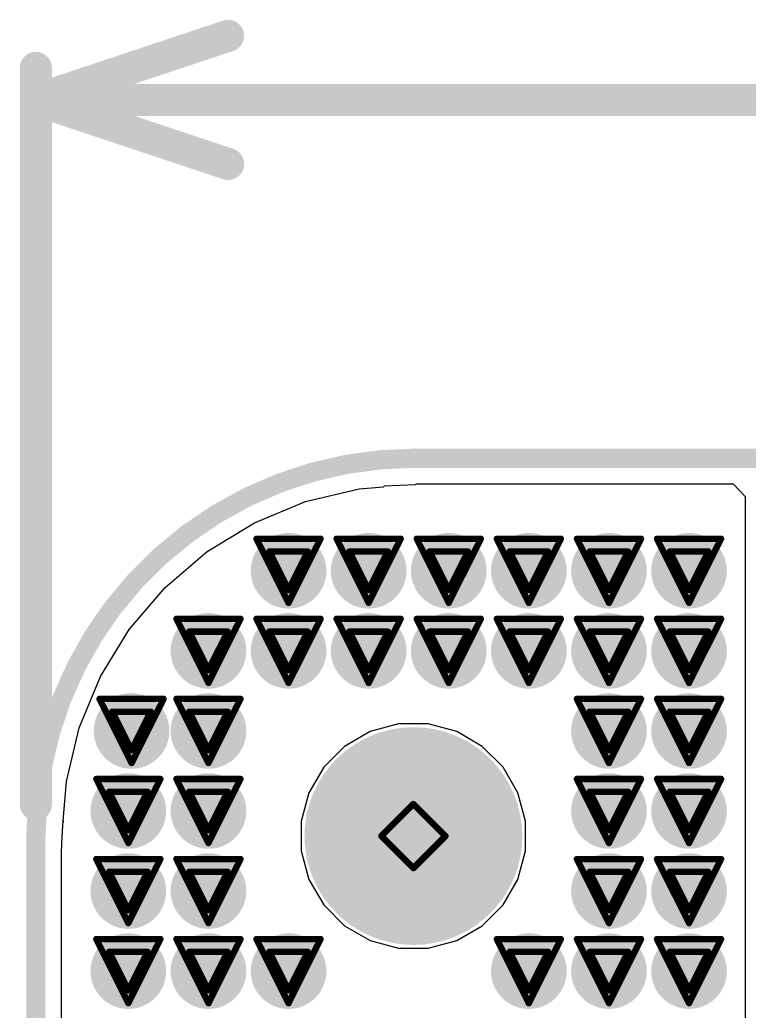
# Model space of a CAD drawing. Header units: inches. Extents: x -3 to 5381, y -57 to 5355.
# Drawn here: x -3.12 to 2.66, y -1.39 to 6.47 of the extents above; entities that cross this region are included whole.
import ezdxf

# ---------------------------------------------------------------- set-up
doc = ezdxf.new("R2010")
doc.units = ezdxf.units.IN
for name, color, linetype in [('Board_Outline', 216, 'Continuous'), ('Bottom Layer', 5, 'Continuous'), ('Bottom Solder', 6, 'Continuous'), ('Dimension', 6, 'Continuous'), ('Drill Drawing', 1, 'Continuous'), ('Keep-Out Layer', 6, 'Continuous'), ('Multi-Layer', 9, 'Continuous'), ('Pad Holes', 156, 'Continuous'), ('Top Layer', 1, 'Continuous'), ('Top Solder', 216, 'Continuous'), ('Via Holes', 16, 'Continuous')]:
    doc.layers.add(name, color=color, linetype=linetype)

msp = doc.modelspace()

# ---------------------------------------------------------------- hatches: boundary and pattern name
at = {"layer": 'Bottom Layer'}
h = msp.add_hatch(color=5, dxfattribs=at)
edge = h.paths.add_edge_path()
edge.add_arc((-0.9898, 2.1039), 0.3, 0, 360)
h = msp.add_hatch(color=5, dxfattribs=at)
edge = h.paths.add_edge_path()
edge.add_arc((-0.3548, 2.1039), 0.3, 0, 360)
h = msp.add_hatch(color=5, dxfattribs=at)
edge = h.paths.add_edge_path()
edge.add_arc((0.2802, 2.1039), 0.3, 0, 360)
h = msp.add_hatch(color=5, dxfattribs=at)
edge = h.paths.add_edge_path()
edge.add_arc((0.9152, 2.1039), 0.3, 0, 360)
h = msp.add_hatch(color=5, dxfattribs=at)
edge = h.paths.add_edge_path()
edge.add_arc((1.5502, 2.1039), 0.3, 0, 360)
h = msp.add_hatch(color=5, dxfattribs=at)
edge = h.paths.add_edge_path()
edge.add_arc((2.1852, 2.1039), 0.3, 0, 360)
h = msp.add_hatch(color=5, dxfattribs=at)
edge = h.paths.add_edge_path()
edge.add_arc((-1.6248, 1.4689), 0.3, 0, 360)
h = msp.add_hatch(color=5, dxfattribs=at)
edge = h.paths.add_edge_path()
edge.add_arc((-0.9898, 1.4689), 0.3, 0, 360)
h = msp.add_hatch(color=5, dxfattribs=at)
edge = h.paths.add_edge_path()
edge.add_arc((-0.3548, 1.4689), 0.3, 0, 360)
h = msp.add_hatch(color=5, dxfattribs=at)
edge = h.paths.add_edge_path()
edge.add_arc((0.2802, 1.4689), 0.3, 0, 360)
h = msp.add_hatch(color=5, dxfattribs=at)
edge = h.paths.add_edge_path()
edge.add_arc((0.9152, 1.4689), 0.3, 0, 360)
h = msp.add_hatch(color=5, dxfattribs=at)
edge = h.paths.add_edge_path()
edge.add_arc((1.5502, 1.4689), 0.3, 0, 360)
h = msp.add_hatch(color=5, dxfattribs=at)
edge = h.paths.add_edge_path()
edge.add_arc((2.1852, 1.4689), 0.3, 0, 360)
h = msp.add_hatch(color=5, dxfattribs=at)
edge = h.paths.add_edge_path()
edge.add_arc((-2.2344, 0.8339), 0.3, 0, 360)
h = msp.add_hatch(color=5, dxfattribs=at)
edge = h.paths.add_edge_path()
edge.add_arc((-1.6248, 0.8339), 0.3, 0, 360)
h = msp.add_hatch(color=5, dxfattribs=at)
edge = h.paths.add_edge_path()
edge.add_arc((1.5502, 0.8339), 0.3, 0, 360)
h = msp.add_hatch(color=5, dxfattribs=at)
edge = h.paths.add_edge_path()
edge.add_arc((2.1852, 0.8339), 0.3, 0, 360)
h = msp.add_hatch(color=5, dxfattribs=at)
edge = h.paths.add_edge_path()
edge.add_arc((0, 0), 0.762, 0, 360)
h = msp.add_hatch(color=5, dxfattribs=at)
edge = h.paths.add_edge_path()
edge.add_arc((-2.2598, 0.1989), 0.3, 0, 360)
h = msp.add_hatch(color=5, dxfattribs=at)
edge = h.paths.add_edge_path()
edge.add_arc((-1.6248, 0.1989), 0.3, 0, 360)
h = msp.add_hatch(color=5, dxfattribs=at)
edge = h.paths.add_edge_path()
edge.add_arc((1.5502, 0.1989), 0.3, 0, 360)
h = msp.add_hatch(color=5, dxfattribs=at)
edge = h.paths.add_edge_path()
edge.add_arc((2.1852, 0.1989), 0.3, 0, 360)
h = msp.add_hatch(color=5, dxfattribs=at)
edge = h.paths.add_edge_path()
edge.add_arc((-2.2598, -0.4361), 0.3, 0, 360)
h = msp.add_hatch(color=5, dxfattribs=at)
edge = h.paths.add_edge_path()
edge.add_arc((-1.6248, -0.4361), 0.3, 0, 360)
h = msp.add_hatch(color=5, dxfattribs=at)
edge = h.paths.add_edge_path()
edge.add_arc((1.5502, -0.4361), 0.3, 0, 360)
h = msp.add_hatch(color=5, dxfattribs=at)
edge = h.paths.add_edge_path()
edge.add_arc((2.1852, -0.4361), 0.3, 0, 360)
h = msp.add_hatch(color=5, dxfattribs=at)
edge = h.paths.add_edge_path()
edge.add_arc((-2.2598, -1.0711), 0.3, 0, 360)
h = msp.add_hatch(color=5, dxfattribs=at)
edge = h.paths.add_edge_path()
edge.add_arc((-1.6248, -1.0711), 0.3, 0, 360)
h = msp.add_hatch(color=5, dxfattribs=at)
edge = h.paths.add_edge_path()
edge.add_arc((-0.9898, -1.0711), 0.3, 0, 360)
h = msp.add_hatch(color=5, dxfattribs=at)
edge = h.paths.add_edge_path()
edge.add_arc((0.9152, -1.0711), 0.3, 0, 360)
h = msp.add_hatch(color=5, dxfattribs=at)
edge = h.paths.add_edge_path()
edge.add_arc((1.5502, -1.0711), 0.3, 0, 360)
h = msp.add_hatch(color=5, dxfattribs=at)
edge = h.paths.add_edge_path()
edge.add_arc((2.1852, -1.0711), 0.3, 0, 360)
at = {"layer": 'Bottom Solder'}
h = msp.add_hatch(color=6, dxfattribs=at)
edge = h.paths.add_edge_path()
edge.add_arc((0, 0), 0.8636, 0, 360)
at = {"layer": 'Multi-Layer'}
h = msp.add_hatch(color=9, dxfattribs=at)
edge = h.paths.add_edge_path()
edge.add_arc((0, 0), 0.762, 0, 360)
at = {"layer": 'Pad Holes'}
h = msp.add_hatch(color=7, dxfattribs=at)
edge = h.paths.add_edge_path()
edge.add_arc((0, 0), 0.762, 0, 360)
at = {"layer": 'Top Layer'}
h = msp.add_hatch(color=1, dxfattribs=at)
edge = h.paths.add_edge_path()
edge.add_arc((-0.9898, 2.1039), 0.3, 0, 360)
h = msp.add_hatch(color=1, dxfattribs=at)
edge = h.paths.add_edge_path()
edge.add_arc((-0.3548, 2.1039), 0.3, 0, 360)
h = msp.add_hatch(color=1, dxfattribs=at)
edge = h.paths.add_edge_path()
edge.add_arc((0.2802, 2.1039), 0.3, 0, 360)
h = msp.add_hatch(color=1, dxfattribs=at)
edge = h.paths.add_edge_path()
edge.add_arc((0.9152, 2.1039), 0.3, 0, 360)
h = msp.add_hatch(color=1, dxfattribs=at)
edge = h.paths.add_edge_path()
edge.add_arc((1.5502, 2.1039), 0.3, 0, 360)
h = msp.add_hatch(color=1, dxfattribs=at)
edge = h.paths.add_edge_path()
edge.add_arc((2.1852, 2.1039), 0.3, 0, 360)
h = msp.add_hatch(color=1, dxfattribs=at)
edge = h.paths.add_edge_path()
edge.add_arc((-1.6248, 1.4689), 0.3, 0, 360)
h = msp.add_hatch(color=1, dxfattribs=at)
edge = h.paths.add_edge_path()
edge.add_arc((-0.9898, 1.4689), 0.3, 0, 360)
h = msp.add_hatch(color=1, dxfattribs=at)
edge = h.paths.add_edge_path()
edge.add_arc((-0.3548, 1.4689), 0.3, 0, 360)
h = msp.add_hatch(color=1, dxfattribs=at)
edge = h.paths.add_edge_path()
edge.add_arc((0.2802, 1.4689), 0.3, 0, 360)
h = msp.add_hatch(color=1, dxfattribs=at)
edge = h.paths.add_edge_path()
edge.add_arc((0.9152, 1.4689), 0.3, 0, 360)
h = msp.add_hatch(color=1, dxfattribs=at)
edge = h.paths.add_edge_path()
edge.add_arc((1.5502, 1.4689), 0.3, 0, 360)
h = msp.add_hatch(color=1, dxfattribs=at)
edge = h.paths.add_edge_path()
edge.add_arc((2.1852, 1.4689), 0.3, 0, 360)
h = msp.add_hatch(color=1, dxfattribs=at)
edge = h.paths.add_edge_path()
edge.add_arc((-2.2344, 0.8339), 0.3, 0, 360)
h = msp.add_hatch(color=1, dxfattribs=at)
edge = h.paths.add_edge_path()
edge.add_arc((-1.6248, 0.8339), 0.3, 0, 360)
h = msp.add_hatch(color=1, dxfattribs=at)
edge = h.paths.add_edge_path()
edge.add_arc((1.5502, 0.8339), 0.3, 0, 360)
h = msp.add_hatch(color=1, dxfattribs=at)
edge = h.paths.add_edge_path()
edge.add_arc((2.1852, 0.8339), 0.3, 0, 360)
h = msp.add_hatch(color=1, dxfattribs=at)
edge = h.paths.add_edge_path()
edge.add_arc((0, 0), 0.762, 0, 360)
h = msp.add_hatch(color=1, dxfattribs=at)
edge = h.paths.add_edge_path()
edge.add_arc((-2.2598, 0.1989), 0.3, 0, 360)
h = msp.add_hatch(color=1, dxfattribs=at)
edge = h.paths.add_edge_path()
edge.add_arc((-1.6248, 0.1989), 0.3, 0, 360)
h = msp.add_hatch(color=1, dxfattribs=at)
edge = h.paths.add_edge_path()
edge.add_arc((1.5502, 0.1989), 0.3, 0, 360)
h = msp.add_hatch(color=1, dxfattribs=at)
edge = h.paths.add_edge_path()
edge.add_arc((2.1852, 0.1989), 0.3, 0, 360)
h = msp.add_hatch(color=1, dxfattribs=at)
edge = h.paths.add_edge_path()
edge.add_arc((-2.2598, -0.4361), 0.3, 0, 360)
h = msp.add_hatch(color=1, dxfattribs=at)
edge = h.paths.add_edge_path()
edge.add_arc((-1.6248, -0.4361), 0.3, 0, 360)
h = msp.add_hatch(color=1, dxfattribs=at)
edge = h.paths.add_edge_path()
edge.add_arc((1.5502, -0.4361), 0.3, 0, 360)
h = msp.add_hatch(color=1, dxfattribs=at)
edge = h.paths.add_edge_path()
edge.add_arc((2.1852, -0.4361), 0.3, 0, 360)
h = msp.add_hatch(color=1, dxfattribs=at)
edge = h.paths.add_edge_path()
edge.add_arc((-2.2598, -1.0711), 0.3, 0, 360)
h = msp.add_hatch(color=1, dxfattribs=at)
edge = h.paths.add_edge_path()
edge.add_arc((-1.6248, -1.0711), 0.3, 0, 360)
h = msp.add_hatch(color=1, dxfattribs=at)
edge = h.paths.add_edge_path()
edge.add_arc((-0.9898, -1.0711), 0.3, 0, 360)
h = msp.add_hatch(color=1, dxfattribs=at)
edge = h.paths.add_edge_path()
edge.add_arc((0.9152, -1.0711), 0.3, 0, 360)
h = msp.add_hatch(color=1, dxfattribs=at)
edge = h.paths.add_edge_path()
edge.add_arc((1.5502, -1.0711), 0.3, 0, 360)
h = msp.add_hatch(color=1, dxfattribs=at)
edge = h.paths.add_edge_path()
edge.add_arc((2.1852, -1.0711), 0.3, 0, 360)
at = {"layer": 'Top Solder'}
h = msp.add_hatch(color=216, dxfattribs=at)
edge = h.paths.add_edge_path()
edge.add_arc((0, 0), 0.8636, 0, 360)
at = {"layer": 'Via Holes'}
h = msp.add_hatch(color=7, dxfattribs=at)
edge = h.paths.add_edge_path()
edge.add_arc((-0.9898, 2.1039), 0.15, 0, 360)
h = msp.add_hatch(color=7, dxfattribs=at)
edge = h.paths.add_edge_path()
edge.add_arc((-0.3548, 2.1039), 0.15, 0, 360)
h = msp.add_hatch(color=7, dxfattribs=at)
edge = h.paths.add_edge_path()
edge.add_arc((0.2802, 2.1039), 0.15, 0, 360)
h = msp.add_hatch(color=7, dxfattribs=at)
edge = h.paths.add_edge_path()
edge.add_arc((0.9152, 2.1039), 0.15, 0, 360)
h = msp.add_hatch(color=7, dxfattribs=at)
edge = h.paths.add_edge_path()
edge.add_arc((1.5502, 2.1039), 0.15, 0, 360)
h = msp.add_hatch(color=7, dxfattribs=at)
edge = h.paths.add_edge_path()
edge.add_arc((2.1852, 2.1039), 0.15, 0, 360)
h = msp.add_hatch(color=7, dxfattribs=at)
edge = h.paths.add_edge_path()
edge.add_arc((-1.6248, 1.4689), 0.15, 0, 360)
h = msp.add_hatch(color=7, dxfattribs=at)
edge = h.paths.add_edge_path()
edge.add_arc((-0.9898, 1.4689), 0.15, 0, 360)
h = msp.add_hatch(color=7, dxfattribs=at)
edge = h.paths.add_edge_path()
edge.add_arc((-0.3548, 1.4689), 0.15, 0, 360)
h = msp.add_hatch(color=7, dxfattribs=at)
edge = h.paths.add_edge_path()
edge.add_arc((0.2802, 1.4689), 0.15, 0, 360)
h = msp.add_hatch(color=7, dxfattribs=at)
edge = h.paths.add_edge_path()
edge.add_arc((0.9152, 1.4689), 0.15, 0, 360)
h = msp.add_hatch(color=7, dxfattribs=at)
edge = h.paths.add_edge_path()
edge.add_arc((1.5502, 1.4689), 0.15, 0, 360)
h = msp.add_hatch(color=7, dxfattribs=at)
edge = h.paths.add_edge_path()
edge.add_arc((2.1852, 1.4689), 0.15, 0, 360)
h = msp.add_hatch(color=7, dxfattribs=at)
edge = h.paths.add_edge_path()
edge.add_arc((-2.2344, 0.8339), 0.15, 0, 360)
h = msp.add_hatch(color=7, dxfattribs=at)
edge = h.paths.add_edge_path()
edge.add_arc((-1.6248, 0.8339), 0.15, 0, 360)
h = msp.add_hatch(color=7, dxfattribs=at)
edge = h.paths.add_edge_path()
edge.add_arc((1.5502, 0.8339), 0.15, 0, 360)
h = msp.add_hatch(color=7, dxfattribs=at)
edge = h.paths.add_edge_path()
edge.add_arc((2.1852, 0.8339), 0.15, 0, 360)
h = msp.add_hatch(color=7, dxfattribs=at)
edge = h.paths.add_edge_path()
edge.add_arc((-2.2598, 0.1989), 0.15, 0, 360)
h = msp.add_hatch(color=7, dxfattribs=at)
edge = h.paths.add_edge_path()
edge.add_arc((-1.6248, 0.1989), 0.15, 0, 360)
h = msp.add_hatch(color=7, dxfattribs=at)
edge = h.paths.add_edge_path()
edge.add_arc((1.5502, 0.1989), 0.15, 0, 360)
h = msp.add_hatch(color=7, dxfattribs=at)
edge = h.paths.add_edge_path()
edge.add_arc((2.1852, 0.1989), 0.15, 0, 360)
h = msp.add_hatch(color=7, dxfattribs=at)
edge = h.paths.add_edge_path()
edge.add_arc((-2.2598, -0.4361), 0.15, 0, 360)
h = msp.add_hatch(color=7, dxfattribs=at)
edge = h.paths.add_edge_path()
edge.add_arc((-1.6248, -0.4361), 0.15, 0, 360)
h = msp.add_hatch(color=7, dxfattribs=at)
edge = h.paths.add_edge_path()
edge.add_arc((1.5502, -0.4361), 0.15, 0, 360)
h = msp.add_hatch(color=7, dxfattribs=at)
edge = h.paths.add_edge_path()
edge.add_arc((2.1852, -0.4361), 0.15, 0, 360)
h = msp.add_hatch(color=7, dxfattribs=at)
edge = h.paths.add_edge_path()
edge.add_arc((-2.2598, -1.0711), 0.15, 0, 360)
h = msp.add_hatch(color=7, dxfattribs=at)
edge = h.paths.add_edge_path()
edge.add_arc((-1.6248, -1.0711), 0.15, 0, 360)
h = msp.add_hatch(color=7, dxfattribs=at)
edge = h.paths.add_edge_path()
edge.add_arc((-0.9898, -1.0711), 0.15, 0, 360)
h = msp.add_hatch(color=7, dxfattribs=at)
edge = h.paths.add_edge_path()
edge.add_arc((0.9152, -1.0711), 0.15, 0, 360)
h = msp.add_hatch(color=7, dxfattribs=at)
edge = h.paths.add_edge_path()
edge.add_arc((1.5502, -1.0711), 0.15, 0, 360)
h = msp.add_hatch(color=7, dxfattribs=at)
edge = h.paths.add_edge_path()
edge.add_arc((2.1852, -1.0711), 0.15, 0, 360)

# ---------------------------------------------------------------- linework, layer by layer
at = {"layer": 'Board_Outline', "const_width": 0.1524}
for points in [[(-0.2548, 2.985), (0.0069, 2.9962)], [(0.0069, 2.9962), (38.6535, 2.9962)], [(-2.9931, -23.956), (-2.9931, -0.0038)]]:
    msp.add_lwpolyline(points, dxfattribs=at)
at = {"layer": 'Board_Outline', "const_width": 0.0762}
for points in [[(-0.0312, 2.9962, 1), (0.045, 2.9962, 1)], [(-0.0312, 2.9962, 1), (0.045, 2.9962, 1)], [(-0.2929, 2.985, 1), (-0.2167, 2.985, 1)], [(-0.2929, 2.985, 1), (-0.2167, 2.985, 1)], [(-3.0312, -0.0038, 1), (-2.955, -0.0038, 1)], [(-3.0312, -0.0038, 1), (-2.955, -0.0038, 1)]]:
    msp.add_lwpolyline(points, format="xyb", close=True, dxfattribs=at)
at = {"layer": 'Board_Outline', "const_width": 0.1524}
msp.add_lwpolyline([(-2.9931, -0.0038, -0.388879), (-0.2548, 2.985)], format="xyb", dxfattribs=at)
at = {"layer": 'Bottom Layer'}
for p, q in [((-0.8561, 2.6525), (-0.43, 2.7548)), ((-0.43, 2.7548), (-0.2359, 2.77)), ((-0.2359, 2.77), (-0.2283, 2.7788)), ((-0.2359, 2.77), (-0.2359, 2.77)), ((-0.2283, 2.7788), (0.0157, 2.7892)), ((0.0157, 2.7892), (0.0284, 2.7923)), ((0.0284, 2.7923), (2.535, 2.7923)), ((2.535, 2.7923), (2.6311, 2.6924)), ((2.6311, 2.6924), (2.6311, -7.6708)), ((-1.261, 2.4848), (-0.8561, 2.6525)), ((-1.6346, 2.2558), (-1.261, 2.4848)), ((-1.9679, 1.9712), (-1.6346, 2.2558)), ((-2.2525, 1.6379), (-1.9679, 1.9712)), ((-2.4815, 1.2643), (-2.2525, 1.6379)), ((-2.6492, 0.8594), (-2.4815, 1.2643)), ((-0.117, 0.889), (-0.3431, 0.8284)), ((0.117, 0.889), (-0.117, 0.889)), ((0.3431, 0.8284), (0.117, 0.889)), ((-2.7515, 0.4333), (-2.6492, 0.8594)), ((-0.3431, 0.8284), (-0.5459, 0.7114)), ((0.5459, 0.7114), (0.3431, 0.8284)), ((-0.5459, 0.7114), (-0.7114, 0.5459)), ((0.7114, 0.5459), (0.5459, 0.7114)), ((-0.7114, 0.5459), (-0.8284, 0.3431)), ((0.8284, 0.3431), (0.7114, 0.5459)), ((-2.7761, 0.1201), (-2.7515, 0.4333)), ((-0.8284, 0.3431), (-0.889, 0.117)), ((0.889, 0.117), (0.8284, 0.3431)), ((-2.7858, -0.0038), (-2.7761, 0.1201)), ((-2.7759, 0.1223), (-2.7769, 0.1099)), ((-2.7769, 0.1099), (-2.7761, 0.1201)), ((-2.7761, 0.1201), (-2.7759, 0.1223)), ((-0.889, 0.117), (-0.889, -0.117)), ((0.889, -0.117), (0.889, 0.117)), ((-2.7892, -0.1304), (-2.7858, -0.0038)), ((-2.7892, -13.4769), (-2.7892, -0.1304)), ((-0.889, -0.117), (-0.8284, -0.3431)), ((0.8284, -0.3431), (0.889, -0.117)), ((-0.8284, -0.3431), (-0.7114, -0.5459)), ((0.7114, -0.5459), (0.8284, -0.3431)), ((-0.7114, -0.5459), (-0.5459, -0.7114)), ((0.5459, -0.7114), (0.7114, -0.5459)), ((-0.5459, -0.7114), (-0.3431, -0.8284)), ((0.3431, -0.8284), (0.5459, -0.7114)), ((-0.3431, -0.8284), (-0.117, -0.889)), ((0.117, -0.889), (0.3431, -0.8284)), ((-0.117, -0.889), (0.117, -0.889))]:
    msp.add_line(p, q, dxfattribs=at)
at = {"layer": 'Dimension', "const_width": 0.254}
for points in [[(-2.9931, 5.8384), (-1.4691, 6.3464)], [(-2.9931, 0.2502), (-2.9931, 6.0924)], [(-2.9931, 5.8384), (-1.4691, 5.3304)], [(-2.9931, 5.8384), (13.566, 5.8384)]]:
    msp.add_lwpolyline(points, dxfattribs=at)
at = {"layer": 'Dimension', "const_width": 0.127}
for points in [[(-1.5326, 6.3464, 1), (-1.4056, 6.3464, 1)], [(-3.0566, 6.0924, 1), (-2.9296, 6.0924, 1)], [(-3.0566, 5.8384, 1), (-2.9296, 5.8384, 1)], [(-3.0566, 5.8384, 1), (-2.9296, 5.8384, 1)], [(-3.0566, 5.8384, 1), (-2.9296, 5.8384, 1)], [(-1.5326, 5.3304, 1), (-1.4056, 5.3304, 1)], [(-3.0566, 0.2502, 1), (-2.9296, 0.2502, 1)]]:
    msp.add_lwpolyline(points, format="xyb", close=True, dxfattribs=at)
at = {"layer": 'Drill Drawing', "const_width": 0.0508}
for points in [[(-1.2438, 2.3579), (-0.7358, 2.3579)], [(-1.2438, 2.3579), (-0.9898, 1.8499)], [(-0.9898, 1.8499), (-0.7358, 2.3579)], [(-0.6088, 2.3579), (-0.1008, 2.3579)], [(-0.6088, 2.3579), (-0.3548, 1.8499)], [(-0.3548, 1.8499), (-0.1008, 2.3579)], [(0.0262, 2.3579), (0.5342, 2.3579)], [(0.0262, 2.3579), (0.2802, 1.8499)], [(0.2802, 1.8499), (0.5342, 2.3579)], [(0.6612, 2.3579), (1.1692, 2.3579)], [(0.6612, 2.3579), (0.9152, 1.8499)], [(0.9152, 1.8499), (1.1692, 2.3579)], [(1.2962, 2.3579), (1.8042, 2.3579)], [(1.2962, 2.3579), (1.5502, 1.8499)], [(1.5502, 1.8499), (1.8042, 2.3579)], [(1.9312, 2.3579), (2.4392, 2.3579)], [(1.9312, 2.3579), (2.1852, 1.8499)], [(2.1852, 1.8499), (2.4392, 2.3579)], [(-1.1422, 2.2563), (-0.8374, 2.2563)], [(-1.1422, 2.2563), (-0.9898, 1.9515)], [(-0.9898, 1.9515), (-0.8374, 2.2563)], [(-0.5072, 2.2563), (-0.2024, 2.2563)], [(-0.5072, 2.2563), (-0.3548, 1.9515)], [(-0.3548, 1.9515), (-0.2024, 2.2563)], [(0.1278, 2.2563), (0.4326, 2.2563)], [(0.1278, 2.2563), (0.2802, 1.9515)], [(0.2802, 1.9515), (0.4326, 2.2563)], [(0.7628, 2.2563), (1.0676, 2.2563)], [(0.7628, 2.2563), (0.9152, 1.9515)], [(0.9152, 1.9515), (1.0676, 2.2563)], [(1.3978, 2.2563), (1.7026, 2.2563)], [(1.3978, 2.2563), (1.5502, 1.9515)], [(1.5502, 1.9515), (1.7026, 2.2563)], [(2.0328, 2.2563), (2.3376, 2.2563)], [(2.0328, 2.2563), (2.1852, 1.9515)], [(2.1852, 1.9515), (2.3376, 2.2563)], [(-1.8788, 1.7229), (-1.3708, 1.7229)], [(-1.8788, 1.7229), (-1.6248, 1.2149)], [(-1.6248, 1.2149), (-1.3708, 1.7229)], [(-1.2438, 1.7229), (-0.7358, 1.7229)], [(-1.2438, 1.7229), (-0.9898, 1.2149)], [(-0.9898, 1.2149), (-0.7358, 1.7229)], [(-0.6088, 1.7229), (-0.1008, 1.7229)], [(-0.6088, 1.7229), (-0.3548, 1.2149)], [(-0.3548, 1.2149), (-0.1008, 1.7229)], [(0.0262, 1.7229), (0.5342, 1.7229)], [(0.0262, 1.7229), (0.2802, 1.2149)], [(0.2802, 1.2149), (0.5342, 1.7229)], [(0.6612, 1.7229), (1.1692, 1.7229)], [(0.6612, 1.7229), (0.9152, 1.2149)], [(0.9152, 1.2149), (1.1692, 1.7229)], [(1.2962, 1.7229), (1.8042, 1.7229)], [(1.2962, 1.7229), (1.5502, 1.2149)], [(1.5502, 1.2149), (1.8042, 1.7229)], [(1.9312, 1.7229), (2.4392, 1.7229)], [(1.9312, 1.7229), (2.1852, 1.2149)], [(2.1852, 1.2149), (2.4392, 1.7229)], [(-1.7772, 1.6213), (-1.4724, 1.6213)], [(-1.7772, 1.6213), (-1.6248, 1.3165)], [(-1.6248, 1.3165), (-1.4724, 1.6213)], [(-1.1422, 1.6213), (-0.8374, 1.6213)], [(-1.1422, 1.6213), (-0.9898, 1.3165)], [(-0.9898, 1.3165), (-0.8374, 1.6213)], [(-0.5072, 1.6213), (-0.2024, 1.6213)], [(-0.5072, 1.6213), (-0.3548, 1.3165)], [(-0.3548, 1.3165), (-0.2024, 1.6213)], [(0.1278, 1.6213), (0.4326, 1.6213)], [(0.1278, 1.6213), (0.2802, 1.3165)], [(0.2802, 1.3165), (0.4326, 1.6213)], [(0.7628, 1.6213), (1.0676, 1.6213)], [(0.7628, 1.6213), (0.9152, 1.3165)], [(0.9152, 1.3165), (1.0676, 1.6213)], [(1.3978, 1.6213), (1.7026, 1.6213)], [(1.3978, 1.6213), (1.5502, 1.3165)], [(1.5502, 1.3165), (1.7026, 1.6213)], [(2.0328, 1.6213), (2.3376, 1.6213)], [(2.0328, 1.6213), (2.1852, 1.3165)], [(2.1852, 1.3165), (2.3376, 1.6213)], [(-2.4884, 1.0879), (-1.9804, 1.0879)], [(-2.4884, 1.0879), (-2.2344, 0.5799)], [(-2.2344, 0.5799), (-1.9804, 1.0879)], [(-1.8788, 1.0879), (-1.3708, 1.0879)], [(-1.8788, 1.0879), (-1.6248, 0.5799)], [(-1.6248, 0.5799), (-1.3708, 1.0879)], [(1.2962, 1.0879), (1.8042, 1.0879)], [(1.2962, 1.0879), (1.5502, 0.5799)], [(1.5502, 0.5799), (1.8042, 1.0879)], [(1.9312, 1.0879), (2.4392, 1.0879)], [(1.9312, 1.0879), (2.1852, 0.5799)], [(2.1852, 0.5799), (2.4392, 1.0879)], [(-2.3868, 0.9863), (-2.082, 0.9863)], [(-2.3868, 0.9863), (-2.2344, 0.6815)], [(-2.2344, 0.6815), (-2.082, 0.9863)], [(-1.7772, 0.9863), (-1.4724, 0.9863)], [(-1.7772, 0.9863), (-1.6248, 0.6815)], [(-1.6248, 0.6815), (-1.4724, 0.9863)], [(1.3978, 0.9863), (1.7026, 0.9863)], [(1.3978, 0.9863), (1.5502, 0.6815)], [(1.5502, 0.6815), (1.7026, 0.9863)], [(2.0328, 0.9863), (2.3376, 0.9863)], [(2.0328, 0.9863), (2.1852, 0.6815)], [(2.1852, 0.6815), (2.3376, 0.9863)], [(-2.5138, 0.4529), (-2.0058, 0.4529)], [(-2.5138, 0.4529), (-2.2598, -0.0551)], [(-2.2598, -0.0551), (-2.0058, 0.4529)], [(-1.8788, 0.4529), (-1.3708, 0.4529)], [(-1.8788, 0.4529), (-1.6248, -0.0551)], [(-1.6248, -0.0551), (-1.3708, 0.4529)], [(1.2962, 0.4529), (1.8042, 0.4529)], [(1.2962, 0.4529), (1.5502, -0.0551)], [(1.5502, -0.0551), (1.8042, 0.4529)], [(1.9312, 0.4529), (2.4392, 0.4529)], [(1.9312, 0.4529), (2.1852, -0.0551)], [(2.1852, -0.0551), (2.4392, 0.4529)], [(-2.4122, 0.3513), (-2.1074, 0.3513)], [(-2.4122, 0.3513), (-2.2598, 0.0465)], [(-2.2598, 0.0465), (-2.1074, 0.3513)], [(-1.7772, 0.3513), (-1.4724, 0.3513)], [(-1.7772, 0.3513), (-1.6248, 0.0465)], [(-1.6248, 0.0465), (-1.4724, 0.3513)], [(1.3978, 0.3513), (1.7026, 0.3513)], [(1.3978, 0.3513), (1.5502, 0.0465)], [(1.5502, 0.0465), (1.7026, 0.3513)], [(2.0328, 0.3513), (2.3376, 0.3513)], [(2.0328, 0.3513), (2.1852, 0.0465)], [(2.1852, 0.0465), (2.3376, 0.3513)], [(-0.254, 0), (0, 0.254)], [(0, 0.254), (0.254, 0)], [(-0.254, 0), (0, -0.254)], [(0, -0.254), (0.254, 0)], [(-2.5138, -0.1821), (-2.0058, -0.1821)], [(-2.5138, -0.1821), (-2.2598, -0.6901)], [(-2.2598, -0.6901), (-2.0058, -0.1821)], [(-1.8788, -0.1821), (-1.3708, -0.1821)], [(-1.8788, -0.1821), (-1.6248, -0.6901)], [(-1.6248, -0.6901), (-1.3708, -0.1821)], [(1.2962, -0.1821), (1.8042, -0.1821)], [(1.2962, -0.1821), (1.5502, -0.6901)], [(1.5502, -0.6901), (1.8042, -0.1821)], [(1.9312, -0.1821), (2.4392, -0.1821)], [(1.9312, -0.1821), (2.1852, -0.6901)], [(2.1852, -0.6901), (2.4392, -0.1821)], [(-2.4122, -0.2837), (-2.1074, -0.2837)], [(-2.4122, -0.2837), (-2.2598, -0.5885)], [(-2.2598, -0.5885), (-2.1074, -0.2837)], [(-1.7772, -0.2837), (-1.4724, -0.2837)], [(-1.7772, -0.2837), (-1.6248, -0.5885)], [(-1.6248, -0.5885), (-1.4724, -0.2837)], [(1.3978, -0.2837), (1.7026, -0.2837)], [(1.3978, -0.2837), (1.5502, -0.5885)], [(1.5502, -0.5885), (1.7026, -0.2837)], [(2.0328, -0.2837), (2.3376, -0.2837)], [(2.0328, -0.2837), (2.1852, -0.5885)], [(2.1852, -0.5885), (2.3376, -0.2837)], [(-2.5138, -0.8171), (-2.0058, -0.8171)], [(-2.5138, -0.8171), (-2.2598, -1.3251)], [(-2.2598, -1.3251), (-2.0058, -0.8171)], [(-1.8788, -0.8171), (-1.3708, -0.8171)], [(-1.8788, -0.8171), (-1.6248, -1.3251)], [(-1.6248, -1.3251), (-1.3708, -0.8171)], [(-1.2438, -0.8171), (-0.7358, -0.8171)], [(-1.2438, -0.8171), (-0.9898, -1.3251)], [(-0.9898, -1.3251), (-0.7358, -0.8171)], [(0.6612, -0.8171), (1.1692, -0.8171)], [(0.6612, -0.8171), (0.9152, -1.3251)], [(0.9152, -1.3251), (1.1692, -0.8171)], [(1.2962, -0.8171), (1.8042, -0.8171)], [(1.2962, -0.8171), (1.5502, -1.3251)], [(1.5502, -1.3251), (1.8042, -0.8171)], [(1.9312, -0.8171), (2.4392, -0.8171)], [(1.9312, -0.8171), (2.1852, -1.3251)], [(2.1852, -1.3251), (2.4392, -0.8171)], [(-2.4122, -0.9187), (-2.1074, -0.9187)], [(-2.4122, -0.9187), (-2.2598, -1.2235)], [(-2.2598, -1.2235), (-2.1074, -0.9187)], [(-1.7772, -0.9187), (-1.4724, -0.9187)], [(-1.7772, -0.9187), (-1.6248, -1.2235)], [(-1.6248, -1.2235), (-1.4724, -0.9187)], [(-1.1422, -0.9187), (-0.8374, -0.9187)], [(-1.1422, -0.9187), (-0.9898, -1.2235)], [(-0.9898, -1.2235), (-0.8374, -0.9187)], [(0.7628, -0.9187), (1.0676, -0.9187)], [(0.7628, -0.9187), (0.9152, -1.2235)], [(0.9152, -1.2235), (1.0676, -0.9187)], [(1.3978, -0.9187), (1.7026, -0.9187)], [(1.3978, -0.9187), (1.5502, -1.2235)], [(1.5502, -1.2235), (1.7026, -0.9187)], [(2.0328, -0.9187), (2.3376, -0.9187)], [(2.0328, -0.9187), (2.1852, -1.2235)], [(2.1852, -1.2235), (2.3376, -0.9187)]]:
    msp.add_lwpolyline(points, dxfattribs=at)
at = {"layer": 'Drill Drawing', "const_width": 0.0254}
for points in [[(-1.2565, 2.3579, 1), (-1.2311, 2.3579, 1)], [(-1.2565, 2.3579, 1), (-1.2311, 2.3579, 1)], [(-0.7485, 2.3579, 1), (-0.7231, 2.3579, 1)], [(-0.7485, 2.3579, 1), (-0.7231, 2.3579, 1)], [(-0.6215, 2.3579, 1), (-0.5961, 2.3579, 1)], [(-0.6215, 2.3579, 1), (-0.5961, 2.3579, 1)], [(-0.1135, 2.3579, 1), (-0.0881, 2.3579, 1)], [(-0.1135, 2.3579, 1), (-0.0881, 2.3579, 1)], [(0.0135, 2.3579, 1), (0.0389, 2.3579, 1)], [(0.0135, 2.3579, 1), (0.0389, 2.3579, 1)], [(0.5215, 2.3579, 1), (0.5469, 2.3579, 1)], [(0.5215, 2.3579, 1), (0.5469, 2.3579, 1)], [(0.6485, 2.3579, 1), (0.6739, 2.3579, 1)], [(0.6485, 2.3579, 1), (0.6739, 2.3579, 1)], [(1.1565, 2.3579, 1), (1.1819, 2.3579, 1)], [(1.1565, 2.3579, 1), (1.1819, 2.3579, 1)], [(1.2835, 2.3579, 1), (1.3089, 2.3579, 1)], [(1.2835, 2.3579, 1), (1.3089, 2.3579, 1)], [(1.7915, 2.3579, 1), (1.8169, 2.3579, 1)], [(1.7915, 2.3579, 1), (1.8169, 2.3579, 1)], [(1.9185, 2.3579, 1), (1.9439, 2.3579, 1)], [(1.9185, 2.3579, 1), (1.9439, 2.3579, 1)], [(2.4265, 2.3579, 1), (2.4519, 2.3579, 1)], [(2.4265, 2.3579, 1), (2.4519, 2.3579, 1)], [(-1.1549, 2.2563, 1), (-1.1295, 2.2563, 1)], [(-1.1549, 2.2563, 1), (-1.1295, 2.2563, 1)], [(-0.8501, 2.2563, 1), (-0.8247, 2.2563, 1)], [(-0.8501, 2.2563, 1), (-0.8247, 2.2563, 1)], [(-0.5199, 2.2563, 1), (-0.4945, 2.2563, 1)], [(-0.5199, 2.2563, 1), (-0.4945, 2.2563, 1)], [(-0.2151, 2.2563, 1), (-0.1897, 2.2563, 1)], [(-0.2151, 2.2563, 1), (-0.1897, 2.2563, 1)], [(0.1151, 2.2563, 1), (0.1405, 2.2563, 1)], [(0.1151, 2.2563, 1), (0.1405, 2.2563, 1)], [(0.4199, 2.2563, 1), (0.4453, 2.2563, 1)], [(0.4199, 2.2563, 1), (0.4453, 2.2563, 1)], [(0.7501, 2.2563, 1), (0.7755, 2.2563, 1)], [(0.7501, 2.2563, 1), (0.7755, 2.2563, 1)], [(1.0549, 2.2563, 1), (1.0803, 2.2563, 1)], [(1.0549, 2.2563, 1), (1.0803, 2.2563, 1)], [(1.3851, 2.2563, 1), (1.4105, 2.2563, 1)], [(1.3851, 2.2563, 1), (1.4105, 2.2563, 1)], [(1.6899, 2.2563, 1), (1.7153, 2.2563, 1)], [(1.6899, 2.2563, 1), (1.7153, 2.2563, 1)], [(2.0201, 2.2563, 1), (2.0455, 2.2563, 1)], [(2.0201, 2.2563, 1), (2.0455, 2.2563, 1)], [(2.3249, 2.2563, 1), (2.3503, 2.2563, 1)], [(2.3249, 2.2563, 1), (2.3503, 2.2563, 1)], [(-1.0025, 1.9515, 1), (-0.9771, 1.9515, 1)], [(-1.0025, 1.9515, 1), (-0.9771, 1.9515, 1)], [(-0.3675, 1.9515, 1), (-0.3421, 1.9515, 1)], [(-0.3675, 1.9515, 1), (-0.3421, 1.9515, 1)], [(0.2675, 1.9515, 1), (0.2929, 1.9515, 1)], [(0.2675, 1.9515, 1), (0.2929, 1.9515, 1)], [(0.9025, 1.9515, 1), (0.9279, 1.9515, 1)], [(0.9025, 1.9515, 1), (0.9279, 1.9515, 1)], [(1.5375, 1.9515, 1), (1.5629, 1.9515, 1)], [(1.5375, 1.9515, 1), (1.5629, 1.9515, 1)], [(2.1725, 1.9515, 1), (2.1979, 1.9515, 1)], [(2.1725, 1.9515, 1), (2.1979, 1.9515, 1)], [(-1.0025, 1.8499, 1), (-0.9771, 1.8499, 1)], [(-1.0025, 1.8499, 1), (-0.9771, 1.8499, 1)], [(-0.3675, 1.8499, 1), (-0.3421, 1.8499, 1)], [(-0.3675, 1.8499, 1), (-0.3421, 1.8499, 1)], [(0.2675, 1.8499, 1), (0.2929, 1.8499, 1)], [(0.2675, 1.8499, 1), (0.2929, 1.8499, 1)], [(0.9025, 1.8499, 1), (0.9279, 1.8499, 1)], [(0.9025, 1.8499, 1), (0.9279, 1.8499, 1)], [(1.5375, 1.8499, 1), (1.5629, 1.8499, 1)], [(1.5375, 1.8499, 1), (1.5629, 1.8499, 1)], [(2.1725, 1.8499, 1), (2.1979, 1.8499, 1)], [(2.1725, 1.8499, 1), (2.1979, 1.8499, 1)], [(-1.8915, 1.7229, 1), (-1.8661, 1.7229, 1)], [(-1.8915, 1.7229, 1), (-1.8661, 1.7229, 1)], [(-1.3835, 1.7229, 1), (-1.3581, 1.7229, 1)], [(-1.3835, 1.7229, 1), (-1.3581, 1.7229, 1)], [(-1.2565, 1.7229, 1), (-1.2311, 1.7229, 1)], [(-1.2565, 1.7229, 1), (-1.2311, 1.7229, 1)], [(-0.7485, 1.7229, 1), (-0.7231, 1.7229, 1)], [(-0.7485, 1.7229, 1), (-0.7231, 1.7229, 1)], [(-0.6215, 1.7229, 1), (-0.5961, 1.7229, 1)], [(-0.6215, 1.7229, 1), (-0.5961, 1.7229, 1)], [(-0.1135, 1.7229, 1), (-0.0881, 1.7229, 1)], [(-0.1135, 1.7229, 1), (-0.0881, 1.7229, 1)], [(0.0135, 1.7229, 1), (0.0389, 1.7229, 1)], [(0.0135, 1.7229, 1), (0.0389, 1.7229, 1)], [(0.5215, 1.7229, 1), (0.5469, 1.7229, 1)], [(0.5215, 1.7229, 1), (0.5469, 1.7229, 1)], [(0.6485, 1.7229, 1), (0.6739, 1.7229, 1)], [(0.6485, 1.7229, 1), (0.6739, 1.7229, 1)], [(1.1565, 1.7229, 1), (1.1819, 1.7229, 1)], [(1.1565, 1.7229, 1), (1.1819, 1.7229, 1)], [(1.2835, 1.7229, 1), (1.3089, 1.7229, 1)], [(1.2835, 1.7229, 1), (1.3089, 1.7229, 1)], [(1.7915, 1.7229, 1), (1.8169, 1.7229, 1)], [(1.7915, 1.7229, 1), (1.8169, 1.7229, 1)], [(1.9185, 1.7229, 1), (1.9439, 1.7229, 1)], [(1.9185, 1.7229, 1), (1.9439, 1.7229, 1)], [(2.4265, 1.7229, 1), (2.4519, 1.7229, 1)], [(2.4265, 1.7229, 1), (2.4519, 1.7229, 1)], [(-1.7899, 1.6213, 1), (-1.7645, 1.6213, 1)], [(-1.7899, 1.6213, 1), (-1.7645, 1.6213, 1)], [(-1.4851, 1.6213, 1), (-1.4597, 1.6213, 1)], [(-1.4851, 1.6213, 1), (-1.4597, 1.6213, 1)], [(-1.1549, 1.6213, 1), (-1.1295, 1.6213, 1)], [(-1.1549, 1.6213, 1), (-1.1295, 1.6213, 1)], [(-0.8501, 1.6213, 1), (-0.8247, 1.6213, 1)], [(-0.8501, 1.6213, 1), (-0.8247, 1.6213, 1)], [(-0.5199, 1.6213, 1), (-0.4945, 1.6213, 1)], [(-0.5199, 1.6213, 1), (-0.4945, 1.6213, 1)], [(-0.2151, 1.6213, 1), (-0.1897, 1.6213, 1)], [(-0.2151, 1.6213, 1), (-0.1897, 1.6213, 1)], [(0.1151, 1.6213, 1), (0.1405, 1.6213, 1)], [(0.1151, 1.6213, 1), (0.1405, 1.6213, 1)], [(0.4199, 1.6213, 1), (0.4453, 1.6213, 1)], [(0.4199, 1.6213, 1), (0.4453, 1.6213, 1)], [(0.7501, 1.6213, 1), (0.7755, 1.6213, 1)], [(0.7501, 1.6213, 1), (0.7755, 1.6213, 1)], [(1.0549, 1.6213, 1), (1.0803, 1.6213, 1)], [(1.0549, 1.6213, 1), (1.0803, 1.6213, 1)], [(1.3851, 1.6213, 1), (1.4105, 1.6213, 1)], [(1.3851, 1.6213, 1), (1.4105, 1.6213, 1)], [(1.6899, 1.6213, 1), (1.7153, 1.6213, 1)], [(1.6899, 1.6213, 1), (1.7153, 1.6213, 1)], [(2.0201, 1.6213, 1), (2.0455, 1.6213, 1)], [(2.0201, 1.6213, 1), (2.0455, 1.6213, 1)], [(2.3249, 1.6213, 1), (2.3503, 1.6213, 1)], [(2.3249, 1.6213, 1), (2.3503, 1.6213, 1)], [(-1.6375, 1.3165, 1), (-1.6121, 1.3165, 1)], [(-1.6375, 1.3165, 1), (-1.6121, 1.3165, 1)], [(-1.0025, 1.3165, 1), (-0.9771, 1.3165, 1)], [(-1.0025, 1.3165, 1), (-0.9771, 1.3165, 1)], [(-0.3675, 1.3165, 1), (-0.3421, 1.3165, 1)], [(-0.3675, 1.3165, 1), (-0.3421, 1.3165, 1)], [(0.2675, 1.3165, 1), (0.2929, 1.3165, 1)], [(0.2675, 1.3165, 1), (0.2929, 1.3165, 1)], [(0.9025, 1.3165, 1), (0.9279, 1.3165, 1)], [(0.9025, 1.3165, 1), (0.9279, 1.3165, 1)], [(1.5375, 1.3165, 1), (1.5629, 1.3165, 1)], [(1.5375, 1.3165, 1), (1.5629, 1.3165, 1)], [(2.1725, 1.3165, 1), (2.1979, 1.3165, 1)], [(2.1725, 1.3165, 1), (2.1979, 1.3165, 1)], [(-1.6375, 1.2149, 1), (-1.6121, 1.2149, 1)], [(-1.6375, 1.2149, 1), (-1.6121, 1.2149, 1)], [(-1.0025, 1.2149, 1), (-0.9771, 1.2149, 1)], [(-1.0025, 1.2149, 1), (-0.9771, 1.2149, 1)], [(-0.3675, 1.2149, 1), (-0.3421, 1.2149, 1)], [(-0.3675, 1.2149, 1), (-0.3421, 1.2149, 1)], [(0.2675, 1.2149, 1), (0.2929, 1.2149, 1)], [(0.2675, 1.2149, 1), (0.2929, 1.2149, 1)], [(0.9025, 1.2149, 1), (0.9279, 1.2149, 1)], [(0.9025, 1.2149, 1), (0.9279, 1.2149, 1)], [(1.5375, 1.2149, 1), (1.5629, 1.2149, 1)], [(1.5375, 1.2149, 1), (1.5629, 1.2149, 1)], [(2.1725, 1.2149, 1), (2.1979, 1.2149, 1)], [(2.1725, 1.2149, 1), (2.1979, 1.2149, 1)], [(-2.5011, 1.0879, 1), (-2.4757, 1.0879, 1)], [(-2.5011, 1.0879, 1), (-2.4757, 1.0879, 1)], [(-1.9931, 1.0879, 1), (-1.9677, 1.0879, 1)], [(-1.9931, 1.0879, 1), (-1.9677, 1.0879, 1)], [(-1.8915, 1.0879, 1), (-1.8661, 1.0879, 1)], [(-1.8915, 1.0879, 1), (-1.8661, 1.0879, 1)], [(-1.3835, 1.0879, 1), (-1.3581, 1.0879, 1)], [(-1.3835, 1.0879, 1), (-1.3581, 1.0879, 1)], [(1.2835, 1.0879, 1), (1.3089, 1.0879, 1)], [(1.2835, 1.0879, 1), (1.3089, 1.0879, 1)], [(1.7915, 1.0879, 1), (1.8169, 1.0879, 1)], [(1.7915, 1.0879, 1), (1.8169, 1.0879, 1)], [(1.9185, 1.0879, 1), (1.9439, 1.0879, 1)], [(1.9185, 1.0879, 1), (1.9439, 1.0879, 1)], [(2.4265, 1.0879, 1), (2.4519, 1.0879, 1)], [(2.4265, 1.0879, 1), (2.4519, 1.0879, 1)], [(-2.3995, 0.9863, 1), (-2.3741, 0.9863, 1)], [(-2.3995, 0.9863, 1), (-2.3741, 0.9863, 1)], [(-2.0947, 0.9863, 1), (-2.0693, 0.9863, 1)], [(-2.0947, 0.9863, 1), (-2.0693, 0.9863, 1)], [(-1.7899, 0.9863, 1), (-1.7645, 0.9863, 1)], [(-1.7899, 0.9863, 1), (-1.7645, 0.9863, 1)], [(-1.4851, 0.9863, 1), (-1.4597, 0.9863, 1)], [(-1.4851, 0.9863, 1), (-1.4597, 0.9863, 1)], [(1.3851, 0.9863, 1), (1.4105, 0.9863, 1)], [(1.3851, 0.9863, 1), (1.4105, 0.9863, 1)], [(1.6899, 0.9863, 1), (1.7153, 0.9863, 1)], [(1.6899, 0.9863, 1), (1.7153, 0.9863, 1)], [(2.0201, 0.9863, 1), (2.0455, 0.9863, 1)], [(2.0201, 0.9863, 1), (2.0455, 0.9863, 1)], [(2.3249, 0.9863, 1), (2.3503, 0.9863, 1)], [(2.3249, 0.9863, 1), (2.3503, 0.9863, 1)], [(-2.2471, 0.6815, 1), (-2.2217, 0.6815, 1)], [(-2.2471, 0.6815, 1), (-2.2217, 0.6815, 1)], [(-1.6375, 0.6815, 1), (-1.6121, 0.6815, 1)], [(-1.6375, 0.6815, 1), (-1.6121, 0.6815, 1)], [(1.5375, 0.6815, 1), (1.5629, 0.6815, 1)], [(1.5375, 0.6815, 1), (1.5629, 0.6815, 1)], [(2.1725, 0.6815, 1), (2.1979, 0.6815, 1)], [(2.1725, 0.6815, 1), (2.1979, 0.6815, 1)], [(-2.2471, 0.5799, 1), (-2.2217, 0.5799, 1)], [(-2.2471, 0.5799, 1), (-2.2217, 0.5799, 1)], [(-1.6375, 0.5799, 1), (-1.6121, 0.5799, 1)], [(-1.6375, 0.5799, 1), (-1.6121, 0.5799, 1)], [(1.5375, 0.5799, 1), (1.5629, 0.5799, 1)], [(1.5375, 0.5799, 1), (1.5629, 0.5799, 1)], [(2.1725, 0.5799, 1), (2.1979, 0.5799, 1)], [(2.1725, 0.5799, 1), (2.1979, 0.5799, 1)], [(-2.5265, 0.4529, 1), (-2.5011, 0.4529, 1)], [(-2.5265, 0.4529, 1), (-2.5011, 0.4529, 1)], [(-2.0185, 0.4529, 1), (-1.9931, 0.4529, 1)], [(-2.0185, 0.4529, 1), (-1.9931, 0.4529, 1)], [(-1.8915, 0.4529, 1), (-1.8661, 0.4529, 1)], [(-1.8915, 0.4529, 1), (-1.8661, 0.4529, 1)], [(-1.3835, 0.4529, 1), (-1.3581, 0.4529, 1)], [(-1.3835, 0.4529, 1), (-1.3581, 0.4529, 1)], [(1.2835, 0.4529, 1), (1.3089, 0.4529, 1)], [(1.2835, 0.4529, 1), (1.3089, 0.4529, 1)], [(1.7915, 0.4529, 1), (1.8169, 0.4529, 1)], [(1.7915, 0.4529, 1), (1.8169, 0.4529, 1)], [(1.9185, 0.4529, 1), (1.9439, 0.4529, 1)], [(1.9185, 0.4529, 1), (1.9439, 0.4529, 1)], [(2.4265, 0.4529, 1), (2.4519, 0.4529, 1)], [(2.4265, 0.4529, 1), (2.4519, 0.4529, 1)], [(-2.4249, 0.3513, 1), (-2.3995, 0.3513, 1)], [(-2.4249, 0.3513, 1), (-2.3995, 0.3513, 1)], [(-2.1201, 0.3513, 1), (-2.0947, 0.3513, 1)], [(-2.1201, 0.3513, 1), (-2.0947, 0.3513, 1)], [(-1.7899, 0.3513, 1), (-1.7645, 0.3513, 1)], [(-1.7899, 0.3513, 1), (-1.7645, 0.3513, 1)], [(-1.4851, 0.3513, 1), (-1.4597, 0.3513, 1)], [(-1.4851, 0.3513, 1), (-1.4597, 0.3513, 1)], [(1.3851, 0.3513, 1), (1.4105, 0.3513, 1)], [(1.3851, 0.3513, 1), (1.4105, 0.3513, 1)], [(1.6899, 0.3513, 1), (1.7153, 0.3513, 1)], [(1.6899, 0.3513, 1), (1.7153, 0.3513, 1)], [(2.0201, 0.3513, 1), (2.0455, 0.3513, 1)], [(2.0201, 0.3513, 1), (2.0455, 0.3513, 1)], [(2.3249, 0.3513, 1), (2.3503, 0.3513, 1)], [(2.3249, 0.3513, 1), (2.3503, 0.3513, 1)], [(-0.0127, 0.254, 1), (0.0127, 0.254, 1)], [(-0.0127, 0.254, 1), (0.0127, 0.254, 1)], [(-2.2725, 0.0465, 1), (-2.2471, 0.0465, 1)], [(-2.2725, 0.0465, 1), (-2.2471, 0.0465, 1)], [(-1.6375, 0.0465, 1), (-1.6121, 0.0465, 1)], [(-1.6375, 0.0465, 1), (-1.6121, 0.0465, 1)], [(-0.2667, 0, 1), (-0.2413, 0, 1)], [(-0.2667, 0, 1), (-0.2413, 0, 1)], [(0.2413, 0, 1), (0.2667, 0, 1)], [(0.2413, 0, 1), (0.2667, 0, 1)], [(1.5375, 0.0465, 1), (1.5629, 0.0465, 1)], [(1.5375, 0.0465, 1), (1.5629, 0.0465, 1)], [(2.1725, 0.0465, 1), (2.1979, 0.0465, 1)], [(2.1725, 0.0465, 1), (2.1979, 0.0465, 1)], [(-2.2725, -0.0551, 1), (-2.2471, -0.0551, 1)], [(-2.2725, -0.0551, 1), (-2.2471, -0.0551, 1)], [(-1.6375, -0.0551, 1), (-1.6121, -0.0551, 1)], [(-1.6375, -0.0551, 1), (-1.6121, -0.0551, 1)], [(1.5375, -0.0551, 1), (1.5629, -0.0551, 1)], [(1.5375, -0.0551, 1), (1.5629, -0.0551, 1)], [(2.1725, -0.0551, 1), (2.1979, -0.0551, 1)], [(2.1725, -0.0551, 1), (2.1979, -0.0551, 1)], [(-2.5265, -0.1821, 1), (-2.5011, -0.1821, 1)], [(-2.5265, -0.1821, 1), (-2.5011, -0.1821, 1)], [(-2.0185, -0.1821, 1), (-1.9931, -0.1821, 1)], [(-2.0185, -0.1821, 1), (-1.9931, -0.1821, 1)], [(-1.8915, -0.1821, 1), (-1.8661, -0.1821, 1)], [(-1.8915, -0.1821, 1), (-1.8661, -0.1821, 1)], [(-1.3835, -0.1821, 1), (-1.3581, -0.1821, 1)], [(-1.3835, -0.1821, 1), (-1.3581, -0.1821, 1)], [(1.2835, -0.1821, 1), (1.3089, -0.1821, 1)], [(1.2835, -0.1821, 1), (1.3089, -0.1821, 1)], [(1.7915, -0.1821, 1), (1.8169, -0.1821, 1)], [(1.7915, -0.1821, 1), (1.8169, -0.1821, 1)], [(1.9185, -0.1821, 1), (1.9439, -0.1821, 1)], [(1.9185, -0.1821, 1), (1.9439, -0.1821, 1)], [(2.4265, -0.1821, 1), (2.4519, -0.1821, 1)], [(2.4265, -0.1821, 1), (2.4519, -0.1821, 1)], [(-0.0127, -0.254, 1), (0.0127, -0.254, 1)], [(-0.0127, -0.254, 1), (0.0127, -0.254, 1)], [(-2.4249, -0.2837, 1), (-2.3995, -0.2837, 1)], [(-2.4249, -0.2837, 1), (-2.3995, -0.2837, 1)], [(-2.1201, -0.2837, 1), (-2.0947, -0.2837, 1)], [(-2.1201, -0.2837, 1), (-2.0947, -0.2837, 1)], [(-1.7899, -0.2837, 1), (-1.7645, -0.2837, 1)], [(-1.7899, -0.2837, 1), (-1.7645, -0.2837, 1)], [(-1.4851, -0.2837, 1), (-1.4597, -0.2837, 1)], [(-1.4851, -0.2837, 1), (-1.4597, -0.2837, 1)], [(1.3851, -0.2837, 1), (1.4105, -0.2837, 1)], [(1.3851, -0.2837, 1), (1.4105, -0.2837, 1)], [(1.6899, -0.2837, 1), (1.7153, -0.2837, 1)], [(1.6899, -0.2837, 1), (1.7153, -0.2837, 1)], [(2.0201, -0.2837, 1), (2.0455, -0.2837, 1)], [(2.0201, -0.2837, 1), (2.0455, -0.2837, 1)], [(2.3249, -0.2837, 1), (2.3503, -0.2837, 1)], [(2.3249, -0.2837, 1), (2.3503, -0.2837, 1)], [(-2.2725, -0.5885, 1), (-2.2471, -0.5885, 1)], [(-2.2725, -0.5885, 1), (-2.2471, -0.5885, 1)], [(-1.6375, -0.5885, 1), (-1.6121, -0.5885, 1)], [(-1.6375, -0.5885, 1), (-1.6121, -0.5885, 1)], [(1.5375, -0.5885, 1), (1.5629, -0.5885, 1)], [(1.5375, -0.5885, 1), (1.5629, -0.5885, 1)], [(2.1725, -0.5885, 1), (2.1979, -0.5885, 1)], [(2.1725, -0.5885, 1), (2.1979, -0.5885, 1)], [(-2.2725, -0.6901, 1), (-2.2471, -0.6901, 1)], [(-2.2725, -0.6901, 1), (-2.2471, -0.6901, 1)], [(-1.6375, -0.6901, 1), (-1.6121, -0.6901, 1)], [(-1.6375, -0.6901, 1), (-1.6121, -0.6901, 1)], [(1.5375, -0.6901, 1), (1.5629, -0.6901, 1)], [(1.5375, -0.6901, 1), (1.5629, -0.6901, 1)], [(2.1725, -0.6901, 1), (2.1979, -0.6901, 1)], [(2.1725, -0.6901, 1), (2.1979, -0.6901, 1)], [(-2.5265, -0.8171, 1), (-2.5011, -0.8171, 1)], [(-2.5265, -0.8171, 1), (-2.5011, -0.8171, 1)], [(-2.0185, -0.8171, 1), (-1.9931, -0.8171, 1)], [(-2.0185, -0.8171, 1), (-1.9931, -0.8171, 1)], [(-1.8915, -0.8171, 1), (-1.8661, -0.8171, 1)], [(-1.8915, -0.8171, 1), (-1.8661, -0.8171, 1)], [(-1.3835, -0.8171, 1), (-1.3581, -0.8171, 1)], [(-1.3835, -0.8171, 1), (-1.3581, -0.8171, 1)], [(-1.2565, -0.8171, 1), (-1.2311, -0.8171, 1)], [(-1.2565, -0.8171, 1), (-1.2311, -0.8171, 1)], [(-0.7485, -0.8171, 1), (-0.7231, -0.8171, 1)], [(-0.7485, -0.8171, 1), (-0.7231, -0.8171, 1)], [(0.6485, -0.8171, 1), (0.6739, -0.8171, 1)], [(0.6485, -0.8171, 1), (0.6739, -0.8171, 1)], [(1.1565, -0.8171, 1), (1.1819, -0.8171, 1)], [(1.1565, -0.8171, 1), (1.1819, -0.8171, 1)], [(1.2835, -0.8171, 1), (1.3089, -0.8171, 1)], [(1.2835, -0.8171, 1), (1.3089, -0.8171, 1)], [(1.7915, -0.8171, 1), (1.8169, -0.8171, 1)], [(1.7915, -0.8171, 1), (1.8169, -0.8171, 1)], [(1.9185, -0.8171, 1), (1.9439, -0.8171, 1)], [(1.9185, -0.8171, 1), (1.9439, -0.8171, 1)], [(2.4265, -0.8171, 1), (2.4519, -0.8171, 1)], [(2.4265, -0.8171, 1), (2.4519, -0.8171, 1)], [(-2.4249, -0.9187, 1), (-2.3995, -0.9187, 1)], [(-2.4249, -0.9187, 1), (-2.3995, -0.9187, 1)], [(-2.1201, -0.9187, 1), (-2.0947, -0.9187, 1)], [(-2.1201, -0.9187, 1), (-2.0947, -0.9187, 1)], [(-1.7899, -0.9187, 1), (-1.7645, -0.9187, 1)], [(-1.7899, -0.9187, 1), (-1.7645, -0.9187, 1)], [(-1.4851, -0.9187, 1), (-1.4597, -0.9187, 1)], [(-1.4851, -0.9187, 1), (-1.4597, -0.9187, 1)], [(-1.1549, -0.9187, 1), (-1.1295, -0.9187, 1)], [(-1.1549, -0.9187, 1), (-1.1295, -0.9187, 1)], [(-0.8501, -0.9187, 1), (-0.8247, -0.9187, 1)], [(-0.8501, -0.9187, 1), (-0.8247, -0.9187, 1)], [(0.7501, -0.9187, 1), (0.7755, -0.9187, 1)], [(0.7501, -0.9187, 1), (0.7755, -0.9187, 1)], [(1.0549, -0.9187, 1), (1.0803, -0.9187, 1)], [(1.0549, -0.9187, 1), (1.0803, -0.9187, 1)], [(1.3851, -0.9187, 1), (1.4105, -0.9187, 1)], [(1.3851, -0.9187, 1), (1.4105, -0.9187, 1)], [(1.6899, -0.9187, 1), (1.7153, -0.9187, 1)], [(1.6899, -0.9187, 1), (1.7153, -0.9187, 1)], [(2.0201, -0.9187, 1), (2.0455, -0.9187, 1)], [(2.0201, -0.9187, 1), (2.0455, -0.9187, 1)], [(2.3249, -0.9187, 1), (2.3503, -0.9187, 1)], [(2.3249, -0.9187, 1), (2.3503, -0.9187, 1)], [(-2.2725, -1.2235, 1), (-2.2471, -1.2235, 1)], [(-2.2725, -1.2235, 1), (-2.2471, -1.2235, 1)], [(-1.6375, -1.2235, 1), (-1.6121, -1.2235, 1)], [(-1.6375, -1.2235, 1), (-1.6121, -1.2235, 1)], [(-1.0025, -1.2235, 1), (-0.9771, -1.2235, 1)], [(-1.0025, -1.2235, 1), (-0.9771, -1.2235, 1)], [(0.9025, -1.2235, 1), (0.9279, -1.2235, 1)], [(0.9025, -1.2235, 1), (0.9279, -1.2235, 1)], [(1.5375, -1.2235, 1), (1.5629, -1.2235, 1)], [(1.5375, -1.2235, 1), (1.5629, -1.2235, 1)], [(2.1725, -1.2235, 1), (2.1979, -1.2235, 1)], [(2.1725, -1.2235, 1), (2.1979, -1.2235, 1)], [(-2.2725, -1.3251, 1), (-2.2471, -1.3251, 1)], [(-2.2725, -1.3251, 1), (-2.2471, -1.3251, 1)], [(-1.6375, -1.3251, 1), (-1.6121, -1.3251, 1)], [(-1.6375, -1.3251, 1), (-1.6121, -1.3251, 1)], [(-1.0025, -1.3251, 1), (-0.9771, -1.3251, 1)], [(-1.0025, -1.3251, 1), (-0.9771, -1.3251, 1)], [(0.9025, -1.3251, 1), (0.9279, -1.3251, 1)], [(0.9025, -1.3251, 1), (0.9279, -1.3251, 1)], [(1.5375, -1.3251, 1), (1.5629, -1.3251, 1)], [(1.5375, -1.3251, 1), (1.5629, -1.3251, 1)], [(2.1725, -1.3251, 1), (2.1979, -1.3251, 1)], [(2.1725, -1.3251, 1), (2.1979, -1.3251, 1)]]:
    msp.add_lwpolyline(points, format="xyb", close=True, dxfattribs=at)
at = {"layer": 'Keep-Out Layer', "const_width": 0.1524}
msp.add_lwpolyline([(-0.2548, 2.985), (0.0069, 2.9962)], dxfattribs=at)
at = {"layer": 'Keep-Out Layer', "const_width": 0.0762}
for points in [[(-0.0312, 2.9962, 1), (0.045, 2.9962, 1)], [(-0.2929, 2.985, 1), (-0.2167, 2.985, 1)], [(-0.2929, 2.985, 1), (-0.2167, 2.985, 1)], [(-3.0312, -0.0038, 1), (-2.955, -0.0038, 1)]]:
    msp.add_lwpolyline(points, format="xyb", close=True, dxfattribs=at)
at = {"layer": 'Keep-Out Layer', "const_width": 0.1524}
msp.add_lwpolyline([(-2.9931, -0.0038, -0.388879), (-0.2548, 2.985)], format="xyb", dxfattribs=at)
at = {"layer": 'Top Layer'}
for p, q in [((-0.8561, 2.6525), (-0.43, 2.7548)), ((-0.43, 2.7548), (-0.2359, 2.77)), ((-0.2359, 2.77), (-0.2283, 2.7788)), ((-0.2359, 2.77), (-0.2359, 2.77)), ((-0.2283, 2.7788), (0.0157, 2.7892)), ((0.0157, 2.7892), (0.0284, 2.7923)), ((0.0284, 2.7923), (2.535, 2.7923)), ((2.535, 2.7923), (2.6311, 2.6924)), ((2.6311, 2.6924), (2.6311, -5.9585)), ((-1.261, 2.4848), (-0.8561, 2.6525)), ((-1.6346, 2.2558), (-1.261, 2.4848)), ((-1.9679, 1.9712), (-1.6346, 2.2558)), ((-2.2525, 1.6379), (-1.9679, 1.9712)), ((-2.4815, 1.2643), (-2.2525, 1.6379)), ((-2.6492, 0.8594), (-2.4815, 1.2643)), ((-0.117, 0.889), (-0.3431, 0.8284)), ((0.117, 0.889), (-0.117, 0.889)), ((0.3431, 0.8284), (0.117, 0.889)), ((-2.7515, 0.4333), (-2.6492, 0.8594)), ((-0.3431, 0.8284), (-0.5459, 0.7114)), ((0.5459, 0.7114), (0.3431, 0.8284)), ((-0.5459, 0.7114), (-0.7114, 0.5459)), ((0.7114, 0.5459), (0.5459, 0.7114)), ((-0.7114, 0.5459), (-0.8284, 0.3431)), ((0.8284, 0.3431), (0.7114, 0.5459)), ((-2.7761, 0.1201), (-2.7515, 0.4333)), ((-0.8284, 0.3431), (-0.889, 0.117)), ((0.889, 0.117), (0.8284, 0.3431)), ((-2.7858, -0.0038), (-2.7761, 0.1201)), ((-2.7759, 0.1223), (-2.7769, 0.1099)), ((-2.7769, 0.1099), (-2.7761, 0.1201)), ((-2.7761, 0.1201), (-2.7759, 0.1223)), ((-0.889, 0.117), (-0.889, -0.117)), ((0.889, -0.117), (0.889, 0.117)), ((-2.7892, -0.1304), (-2.7858, -0.0038)), ((-2.7892, -12.7403), (-2.7892, -0.1304)), ((-0.889, -0.117), (-0.8284, -0.3431)), ((0.8284, -0.3431), (0.889, -0.117)), ((-0.8284, -0.3431), (-0.7114, -0.5459)), ((0.7114, -0.5459), (0.8284, -0.3431)), ((-0.7114, -0.5459), (-0.5459, -0.7114)), ((0.5459, -0.7114), (0.7114, -0.5459)), ((-0.5459, -0.7114), (-0.3431, -0.8284)), ((0.3431, -0.8284), (0.5459, -0.7114)), ((-0.3431, -0.8284), (-0.117, -0.889)), ((0.117, -0.889), (0.3431, -0.8284)), ((-0.117, -0.889), (0.117, -0.889))]:
    msp.add_line(p, q, dxfattribs=at)

doc.saveas('drawing.dxf')
